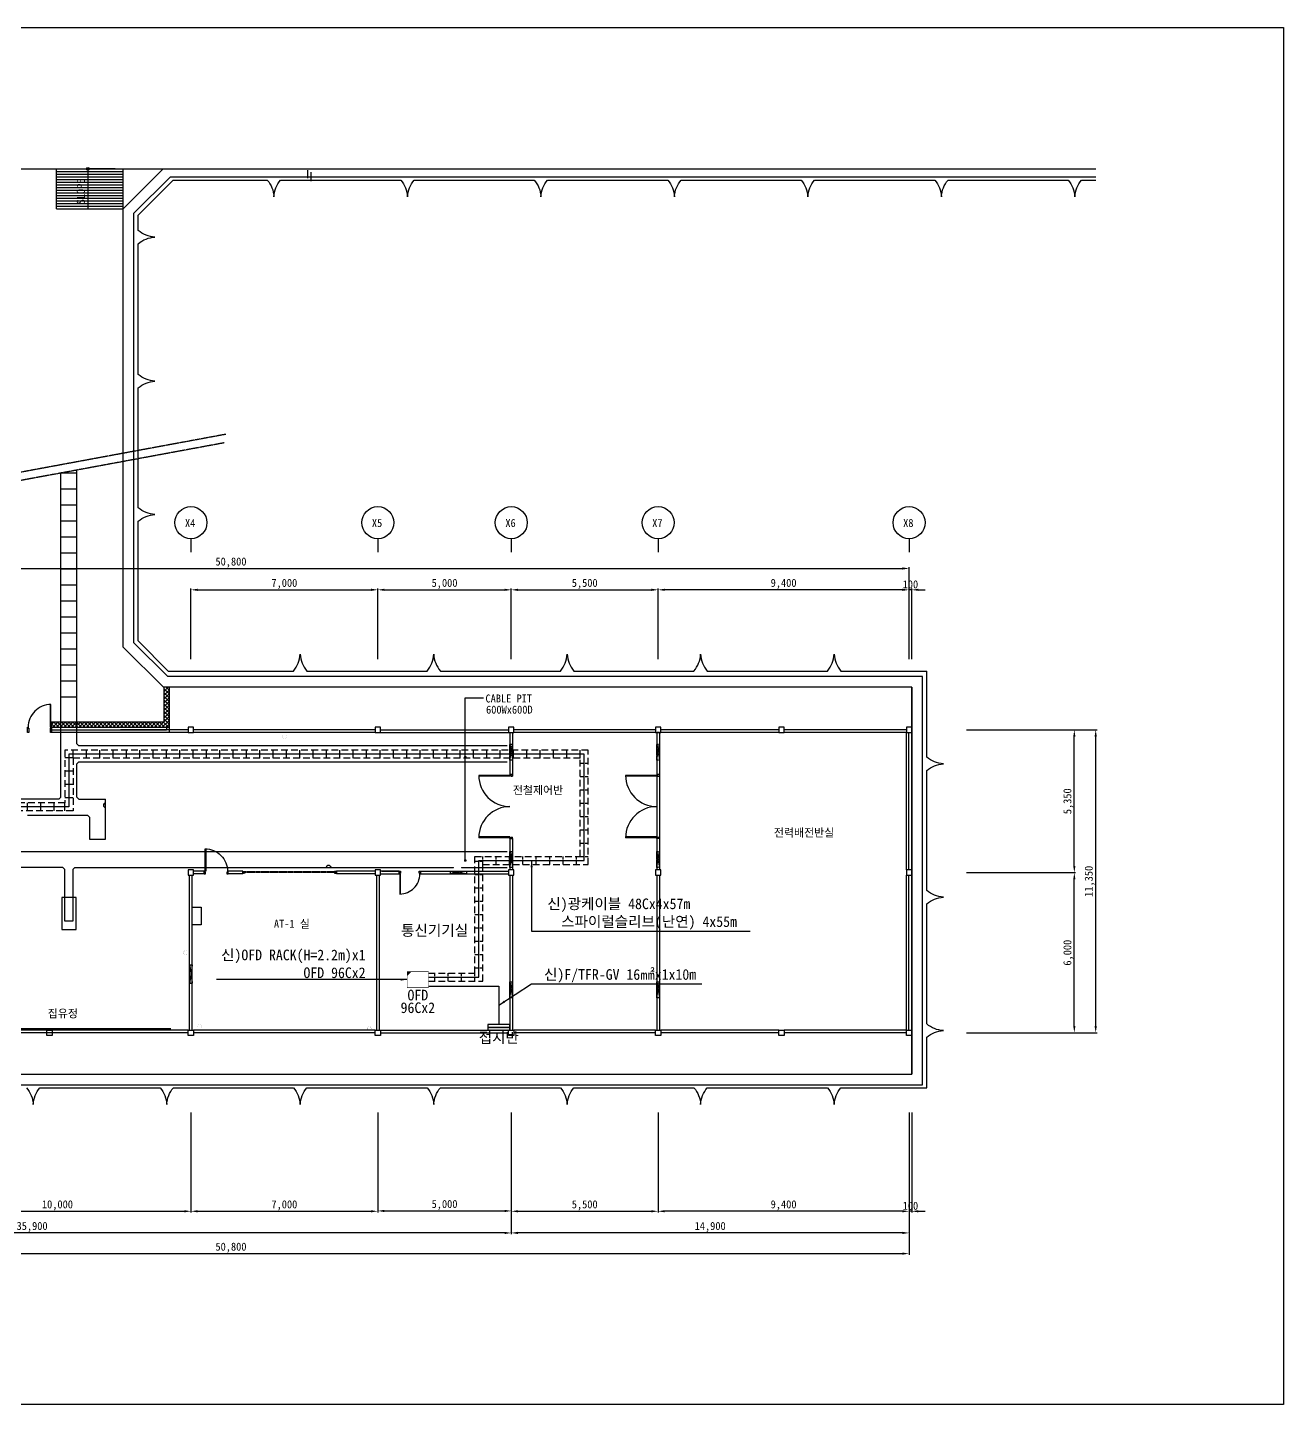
# Model space of a CAD drawing. Header units: millimetres. Extents: x 186342 to 265942, y -380297 to -298225.
# Drawn here: x 218898 to 265942, y -380297 to -328697 of the extents above; entities that cross this region are included whole.
import ezdxf
from ezdxf.enums import TextEntityAlignment as Align

# ---------------------------------------------------------------- set-up
doc = ezdxf.new("R2010")
doc.units = ezdxf.units.MM
for name, pattern in [('A-CENTR01', [2, 1.25, -0.25, 0.25, -0.25]), ('HIDDEN', [0.375, 0.25, -0.125]), ('HIDDEN2', [0.1875, 0.125, -0.0625])]:
    doc.linetypes.add(name, pattern=pattern)
for name, color, linetype in [('TN-DIMS', 1, 'Continuous'), ('TN-GRND-EQPM', 3, 'Continuous'), ('TN-LEAL', 1, 'Continuous'), ('TN-LEAT', 3, 'Continuous'), ('TN-MACL', 6, 'A-CENTR01'), ('TT-CABL', 4, 'Continuous'), ('TT-TRAY', 4, 'Continuous'), ('TZ-BASE', 253, 'Continuous'), ('TZ-LEAL', 1, 'Continuous'), ('TZ-LEAT', 3, 'Continuous'), ('TZ-LINE', 4, 'Continuous'), ('TZ-TEXT', 3, 'Continuous')]:
    doc.layers.add(name, color=color, linetype=linetype)
doc.layers.add('TX-PAPR', color=2, linetype='Continuous', plot=False)
doc.styles.get("Standard").update_dxf_attribs({"font": 'GulimChe.ttf'})
doc.dimstyles.new('D100', dxfattribs={"dimscale": 100, "dimtxt": 3, "dimasz": 2.5, "dimexe": 0.5, "dimexo": 0.5, "dimgap": 0.5, "dimtad": 1, "dimdec": 0, "dimzin": 1, "dimdsep": 46, "dimlunit": 6, "dimtxsty": 'Standard', "dimcen": 1, "dimclrd": 1, "dimclre": 1, "dimclrt": 3, "dimadec": 0, "dimazin": 0, "dimtfac": 1, "dimtdec": 0, "dimtix": 1, "dimtmove": 2, "dimatfit": 3, "dimfxl": 0, "dimtvp": 2, "dimlwd": -1, "dimlwe": -1, "dimarcsym": 0})

# ---------------------------------------------------------------- blocks, each defined once
blk = doc.blocks.new('*D14')
at = {"layer": 'DEFPOINTS', "color": 0}
for p in [(232018, -369308), (237018, -369308), (237018, -373045)]:
    blk.add_point(p, dxfattribs=at)
at = {"layer": 'TN-DIMS', "color": 1}
for p, q in [((232018, -369358), (232018, -373095)), ((237018, -369358), (237018, -373095)), ((232268, -373045), (236768, -373045))]:
    blk.add_line(p, q, dxfattribs=at)
for points in [[(232268, -373003), (232268, -373087), (232018, -373045)], [(236768, -373003), (236768, -373087), (237018, -373045)]]:
    blk.add_solid(points, dxfattribs=at)
at = {"layer": 'TN-DIMS', "color": 3, "insert": (234518, -372823), "char_height": 300, "attachment_point": 5}
blk.add_mtext('{\\fGulimChe|b0|i0|c129|p0;5,000}', dxfattribs=at)
blk = doc.blocks.new('*D15')
at = {"layer": 'DEFPOINTS', "color": 0}
for p in [(201118, -369308), (251918, -369308), (251918, -374644)]:
    blk.add_point(p, dxfattribs=at)
at = {"layer": 'TN-DIMS', "color": 1}
for p, q in [((201118, -369358), (201118, -374694)), ((251918, -369358), (251918, -374694)), ((201368, -374644), (251668, -374644))]:
    blk.add_line(p, q, dxfattribs=at)
for points in [[(201368, -374602), (201368, -374686), (201118, -374644)], [(251668, -374602), (251668, -374686), (251918, -374644)]]:
    blk.add_solid(points, dxfattribs=at)
at = {"layer": 'TN-DIMS', "color": 3, "insert": (226518, -374422), "char_height": 300, "attachment_point": 5}
blk.add_mtext('{\\fGulimChe|b0|i0|c129|p0;50,800}', dxfattribs=at)
blk = doc.blocks.new('*D16')
at = {"layer": 'DEFPOINTS', "color": 0}
for p in [(201118, -369308), (237018, -369308), (201118, -373869)]:
    blk.add_point(p, dxfattribs=at)
at = {"layer": 'TN-DIMS', "color": 1}
for p, q in [((201118, -369358), (201118, -373919)), ((237018, -369358), (237018, -373919)), ((236768, -373869), (201368, -373869))]:
    blk.add_line(p, q, dxfattribs=at)
for points in [[(201368, -373827), (201368, -373911), (201118, -373869)], [(236768, -373827), (236768, -373911), (237018, -373869)]]:
    blk.add_solid(points, dxfattribs=at)
at = {"layer": 'TN-DIMS', "color": 3, "insert": (219068, -373647), "char_height": 300, "attachment_point": 5}
blk.add_mtext('{\\fGulimChe|b0|i0|c129|p0;35,900}', dxfattribs=at)
blk = doc.blocks.new('*D19')
at = {"layer": 'DEFPOINTS', "color": 0}
for p in [(215018, -369308), (225018, -369308), (225018, -373058)]:
    blk.add_point(p, dxfattribs=at)
at = {"layer": 'TN-DIMS', "color": 1}
for p, q in [((215018, -369358), (215018, -373108)), ((225018, -369358), (225018, -373108)), ((215268, -373058), (224768, -373058))]:
    blk.add_line(p, q, dxfattribs=at)
for points in [[(215268, -373016), (215268, -373099), (215018, -373058)], [(224768, -373016), (224768, -373099), (225018, -373058)]]:
    blk.add_solid(points, dxfattribs=at)
at = {"layer": 'TN-DIMS', "color": 3, "insert": (220018, -372835), "char_height": 300, "attachment_point": 5}
blk.add_mtext('{\\fGulimChe|b0|i0|c129|p0;10,000}', dxfattribs=at)
blk = doc.blocks.new('*D20')
at = {"layer": 'DEFPOINTS', "color": 0}
for p in [(225018, -369308), (232018, -369308), (232018, -373058)]:
    blk.add_point(p, dxfattribs=at)
at = {"layer": 'TN-DIMS', "color": 1}
for p, q in [((225018, -369358), (225018, -373108)), ((232018, -369358), (232018, -373108)), ((225268, -373058), (231768, -373058))]:
    blk.add_line(p, q, dxfattribs=at)
for points in [[(225268, -373016), (225268, -373099), (225018, -373058)], [(231768, -373016), (231768, -373099), (232018, -373058)]]:
    blk.add_solid(points, dxfattribs=at)
at = {"layer": 'TN-DIMS', "color": 3, "insert": (228518, -372835), "char_height": 300, "attachment_point": 5}
blk.add_mtext('{\\fGulimChe|b0|i0|c129|p0;7,000}', dxfattribs=at)
blk = doc.blocks.new('*D21')
at = {"layer": 'DEFPOINTS', "color": 0}
for p in [(237018, -369308), (251918, -369308), (237018, -373869)]:
    blk.add_point(p, dxfattribs=at)
at = {"layer": 'TN-DIMS', "color": 1}
for p, q in [((237018, -369358), (237018, -373919)), ((251918, -369358), (251918, -373919)), ((251668, -373869), (237268, -373869))]:
    blk.add_line(p, q, dxfattribs=at)
for points in [[(237268, -373827), (237268, -373911), (237018, -373869)], [(251668, -373827), (251668, -373911), (251918, -373869)]]:
    blk.add_solid(points, dxfattribs=at)
at = {"layer": 'TN-DIMS', "color": 3, "insert": (244468, -373647), "char_height": 300, "attachment_point": 5}
blk.add_mtext('{\\fGulimChe|b0|i0|c129|p0;14,900}', dxfattribs=at)
blk = doc.blocks.new('*D22')
at = {"layer": 'DEFPOINTS', "color": 0}
for p in [(242518, -369308), (251918, -369308), (242518, -373058)]:
    blk.add_point(p, dxfattribs=at)
at = {"layer": 'TN-DIMS', "color": 1}
for p, q in [((242518, -369358), (242518, -373108)), ((251918, -369358), (251918, -373108)), ((251668, -373058), (242768, -373058))]:
    blk.add_line(p, q, dxfattribs=at)
for points in [[(242768, -373016), (242768, -373099), (242518, -373058)], [(251668, -373016), (251668, -373099), (251918, -373058)]]:
    blk.add_solid(points, dxfattribs=at)
at = {"layer": 'TN-DIMS', "color": 3, "insert": (247218, -372835), "char_height": 300, "attachment_point": 5}
blk.add_mtext('{\\fGulimChe|b0|i0|c129|p0;9,400}', dxfattribs=at)
blk = doc.blocks.new('*D23')
at = {"layer": 'DEFPOINTS', "color": 0}
for p in [(237018, -369308), (242518, -369308), (242518, -373058)]:
    blk.add_point(p, dxfattribs=at)
at = {"layer": 'TN-DIMS', "color": 1}
for p, q in [((237018, -369358), (237018, -373108)), ((242518, -369358), (242518, -373108)), ((237268, -373058), (242268, -373058))]:
    blk.add_line(p, q, dxfattribs=at)
for points in [[(237268, -373016), (237268, -373099), (237018, -373058)], [(242268, -373016), (242268, -373099), (242518, -373058)]]:
    blk.add_solid(points, dxfattribs=at)
at = {"layer": 'TN-DIMS', "color": 3, "insert": (239768, -372835), "char_height": 300, "attachment_point": 5}
blk.add_mtext('{\\fGulimChe|b0|i0|c129|p0;5,500}', dxfattribs=at)
blk = doc.blocks.new('*D25')
at = {"layer": 'DEFPOINTS', "color": 0}
for p in [(254018, -360368), (258108, -360368), (254018, -366368)]:
    blk.add_point(p, dxfattribs=at)
at = {"layer": 'TN-DIMS', "color": 1}
for p, q in [((254068, -360368), (258158, -360368)), ((258108, -366118), (258108, -360618)), ((254068, -366368), (258158, -366368))]:
    blk.add_line(p, q, dxfattribs=at)
for points in [[(258067, -360618), (258150, -360618), (258108, -360368)], [(258067, -366118), (258150, -366118), (258108, -366368)]]:
    blk.add_solid(points, dxfattribs=at)
at = {"layer": 'TN-DIMS', "color": 3, "insert": (257886, -363368), "char_height": 300, "attachment_point": 5, "rotation": 90}
blk.add_mtext('{\\fGulimChe|b0|i0|c129|p0;6,000}', dxfattribs=at)
blk = doc.blocks.new('*D26')
at = {"layer": 'DEFPOINTS', "color": 0}
for p in [(254018, -355018), (258108, -355018), (254018, -360368)]:
    blk.add_point(p, dxfattribs=at)
at = {"layer": 'TN-DIMS', "color": 1}
for p, q in [((254068, -355018), (258158, -355018)), ((258108, -360118), (258108, -355268)), ((254068, -360368), (258158, -360368))]:
    blk.add_line(p, q, dxfattribs=at)
for points in [[(258067, -355268), (258150, -355268), (258108, -355018)], [(258067, -360118), (258150, -360118), (258108, -360368)]]:
    blk.add_solid(points, dxfattribs=at)
at = {"layer": 'TN-DIMS', "color": 3, "insert": (257886, -357693), "char_height": 300, "attachment_point": 5, "rotation": 90}
blk.add_mtext('{\\fGulimChe|b0|i0|c129|p0;5,350}', dxfattribs=at)
blk = doc.blocks.new('*D27')
at = {"layer": 'DEFPOINTS', "color": 0}
for p in [(254018, -355018), (258908, -355018), (254018, -366368)]:
    blk.add_point(p, dxfattribs=at)
at = {"layer": 'TN-DIMS', "color": 1}
for p, q in [((254068, -355018), (258958, -355018)), ((258908, -366118), (258908, -355268)), ((254068, -366368), (258958, -366368))]:
    blk.add_line(p, q, dxfattribs=at)
for points in [[(258867, -355268), (258950, -355268), (258908, -355018)], [(258867, -366118), (258950, -366118), (258908, -366368)]]:
    blk.add_solid(points, dxfattribs=at)
at = {"layer": 'TN-DIMS', "color": 3, "insert": (258686, -360693), "char_height": 300, "attachment_point": 5, "rotation": 90}
blk.add_mtext('{\\fGulimChe|b0|i0|c129|p0;11,350}', dxfattribs=at)
blk = doc.blocks.new('*D29')
at = {"layer": 'DEFPOINTS', "color": 0}
for p in [(232018, -349769), (225018, -352416), (232018, -352416)]:
    blk.add_point(p, dxfattribs=at)
at = {"layer": 'TN-DIMS', "color": 1}
for p, q in [((225018, -352366), (225018, -349719)), ((225268, -349769), (231768, -349769)), ((232018, -352366), (232018, -349719))]:
    blk.add_line(p, q, dxfattribs=at)
for points in [[(225268, -349727), (225268, -349810), (225018, -349769)], [(231768, -349727), (231768, -349810), (232018, -349769)]]:
    blk.add_solid(points, dxfattribs=at)
at = {"layer": 'TN-DIMS', "color": 3, "insert": (228518, -349547), "char_height": 300, "attachment_point": 5}
blk.add_mtext('{\\fGulimChe|b0|i0|c129|p0;7,000}', dxfattribs=at)
blk = doc.blocks.new('*D30')
at = {"layer": 'DEFPOINTS', "color": 0}
for p in [(237018, -349769), (232018, -352416), (237018, -352416)]:
    blk.add_point(p, dxfattribs=at)
at = {"layer": 'TN-DIMS', "color": 1}
for p, q in [((232018, -352366), (232018, -349719)), ((232268, -349769), (236768, -349769)), ((237018, -352366), (237018, -349719))]:
    blk.add_line(p, q, dxfattribs=at)
for points in [[(232268, -349727), (232268, -349810), (232018, -349769)], [(236768, -349727), (236768, -349810), (237018, -349769)]]:
    blk.add_solid(points, dxfattribs=at)
at = {"layer": 'TN-DIMS', "color": 3, "insert": (234518, -349547), "char_height": 300, "attachment_point": 5}
blk.add_mtext('{\\fGulimChe|b0|i0|c129|p0;5,000}', dxfattribs=at)
blk = doc.blocks.new('*D31')
at = {"layer": 'DEFPOINTS', "color": 0}
for p in [(242518, -349769), (237018, -352416), (242518, -352416)]:
    blk.add_point(p, dxfattribs=at)
at = {"layer": 'TN-DIMS', "color": 1}
for p, q in [((237018, -352366), (237018, -349719)), ((237268, -349769), (242268, -349769)), ((242518, -352366), (242518, -349719))]:
    blk.add_line(p, q, dxfattribs=at)
for points in [[(237268, -349727), (237268, -349810), (237018, -349769)], [(242268, -349727), (242268, -349810), (242518, -349769)]]:
    blk.add_solid(points, dxfattribs=at)
at = {"layer": 'TN-DIMS', "color": 3, "insert": (239768, -349547), "char_height": 300, "attachment_point": 5}
blk.add_mtext('{\\fGulimChe|b0|i0|c129|p0;5,500}', dxfattribs=at)
blk = doc.blocks.new('*D32')
at = {"layer": 'DEFPOINTS', "color": 0}
for p in [(242518, -349769), (242518, -352416), (251918, -352416)]:
    blk.add_point(p, dxfattribs=at)
at = {"layer": 'TN-DIMS', "color": 1}
for p, q in [((242518, -352366), (242518, -349719)), ((251668, -349769), (242768, -349769)), ((251918, -352366), (251918, -349719))]:
    blk.add_line(p, q, dxfattribs=at)
for points in [[(242768, -349727), (242768, -349810), (242518, -349769)], [(251668, -349727), (251668, -349810), (251918, -349769)]]:
    blk.add_solid(points, dxfattribs=at)
at = {"layer": 'TN-DIMS', "color": 3, "insert": (247218, -349546), "char_height": 300, "attachment_point": 5}
blk.add_mtext('{\\fGulimChe|b0|i0|c129|p0;9,400}', dxfattribs=at)
blk = doc.blocks.new('*D33')
at = {"layer": 'DEFPOINTS', "color": 0}
for p in [(251918, -348969), (201118, -352416), (251918, -352416)]:
    blk.add_point(p, dxfattribs=at)
at = {"layer": 'TN-DIMS', "color": 1}
for p, q in [((201118, -352366), (201118, -348919)), ((201368, -348969), (251668, -348969)), ((251918, -352366), (251918, -348919))]:
    blk.add_line(p, q, dxfattribs=at)
for points in [[(201368, -348927), (201368, -349010), (201118, -348969)], [(251668, -348927), (251668, -349010), (251918, -348969)]]:
    blk.add_solid(points, dxfattribs=at)
at = {"layer": 'TN-DIMS', "color": 3, "insert": (226518, -348747), "char_height": 300, "attachment_point": 5}
blk.add_mtext('{\\fGulimChe|b0|i0|c129|p0;50,800}', dxfattribs=at)
blk = doc.blocks.new('*D3')
at = {"layer": 'DEFPOINTS', "color": 0}
for p in [(251918, -349769), (251918, -352416), (252018, -352416)]:
    blk.add_point(p, dxfattribs=at)
at = {"layer": 'TN-DIMS', "color": 1}
for p, q in [((251668, -349769), (251418, -349769)), ((251918, -352366), (251918, -349719)), ((252018, -349769), (251918, -349769)), ((252018, -352366), (252018, -349719)), ((252268, -349769), (252518, -349769))]:
    blk.add_line(p, q, dxfattribs=at)
for points in [[(251668, -349727), (251668, -349810), (251918, -349769)], [(252268, -349727), (252268, -349810), (252018, -349769)]]:
    blk.add_solid(points, dxfattribs=at)
at = {"layer": 'TN-DIMS', "color": 3, "insert": (251968, -349565), "char_height": 300, "attachment_point": 5}
blk.add_mtext('{\\fGulimChe|b0|i0|c129|p0;100}', dxfattribs=at)
blk = doc.blocks.new('*D8')
at = {"layer": 'DEFPOINTS', "color": 0}
for p in [(251918, -369308), (252018, -369308), (251918, -373058)]:
    blk.add_point(p, dxfattribs=at)
at = {"layer": 'TN-DIMS', "color": 1}
for p, q in [((251918, -369358), (251918, -373108)), ((252018, -369358), (252018, -373108)), ((251668, -373058), (251418, -373058)), ((252018, -373058), (251918, -373058)), ((252268, -373058), (252518, -373058))]:
    blk.add_line(p, q, dxfattribs=at)
for points in [[(251668, -373016), (251668, -373099), (251918, -373058)], [(252268, -373016), (252268, -373099), (252018, -373058)]]:
    blk.add_solid(points, dxfattribs=at)
at = {"layer": 'TN-DIMS', "color": 3, "insert": (251968, -372854), "char_height": 300, "attachment_point": 5}
blk.add_mtext('{\\fGulimChe|b0|i0|c129|p0;100}', dxfattribs=at)

msp = doc.modelspace()

# ---------------------------------------------------------------- hatches: boundary and pattern name
at = {"layer": 'TN-GRND-EQPM'}
h = msp.add_hatch(color=256, dxfattribs=at)
h.dxf.hatch_style = 1
h.paths.add_polyline_path([(236968.3, -366164), (236135, -366164), (236135, -366268.2), (236968.3, -366268.2)])
at = {"layer": 'TZ-BASE'}
h = msp.add_hatch(dxfattribs=at)
h.set_pattern_fill('ANSI37', color=256, scale=100, style=0)
h.set_pattern_definition([(45, (216349.17, -365620.89), (-70.7107, 70.7107), []), (135, (216349.17, -365620.89), (-70.7107, -70.7107), [])])
h.paths.add_polyline_path([(224198.8, -353418.2), (223998.8, -353418.2), (223998.8, -354718.2), (219798.8, -354718.2), (219798.8, -354918.2), (224198.8, -354918.2)])
at = {"layer": 'TZ-LINE'}
h = msp.add_hatch(color=256, dxfattribs=at)
h.dxf.hatch_style = 1
h.paths.add_polyline_path([(233275.1, -364074.9), (233118.3, -364074.9), (233118.3, -364231.7)])

# ---------------------------------------------------------------- linework, layer by layer
at = {"layer": 'TN-GRND-EQPM'}
msp.add_lwpolyline([(236135, -366268.2), (236968.3, -366268.2), (236968.3, -366059.9), (236135, -366059.9)], close=True, dxfattribs=at)
msp.add_lwpolyline([(236135, -366164), (236968.3, -366164)], dxfattribs=at)
at = {"layer": 'TN-LEAL'}
for p, q in [((225018.3, -347852.1), (225018.3, -348352.1)), ((232018.3, -347852.1), (232018.3, -348352.1)), ((237018.3, -347852.1), (237018.3, -348352.1)), ((242518.3, -347852.1), (242518.3, -348352.1)), ((251918.3, -347852.1), (251918.3, -348352.1))]:
    msp.add_line(p, q, dxfattribs=at)
at = {"layer": 'TN-LEAL', "flags": 128}
msp.add_lwpolyline([(235295.6, -359912.6), (235295.6, -353818.1), (235978.5, -353818.1)], dxfattribs=at)
at = {"layer": 'TN-LEAL', "const_width": 50, "elevation": 0, "flags": 128}
msp.add_lwpolyline([(235270.6, -356038.6, 1), (235320.6, -356038.6, 1)], format="xyb", close=True, dxfattribs=at)
at = {"layer": 'TN-LEAL', "const_width": 50, "flags": 128}
msp.add_lwpolyline([(235270.6, -359912.6, 1), (235320.6, -359912.6, 1)], format="xyb", close=True, dxfattribs=at)
at = {"layer": 'TN-LEAL'}
for centre in [(225018.3, -347252.1), (232018.3, -347252.1), (237018.3, -347252.1), (242518.3, -347252.1), (251918.3, -347252.1)]:
    msp.add_circle(centre, 600, dxfattribs=at)
at = {"layer": 'TN-MACL'}
for p, q in [((226320.9, -343942.9, 0), (216827.3, -345698.8, 0)), ((226267, -344261.7, 0), (216745.9, -346022.7, 0))]:
    msp.add_line(p, q, dxfattribs=at)
at = {"layer": 'TT-CABL'}
for points in [[(233918.3, -364283.4), (235805.7, -364283.4), (235805.7, -359912.6), (239752.9, -359912.6), (239752.9, -355924.5), (220450.8, -355924.5), (220450.8, -357904.9), (213248.5, -357904.9), (213248.5, -346669.5)], [(233918.3, -364616.4), (236550.8, -364616.4), (236550.8, -366059.9)]]:
    msp.add_lwpolyline(points, dxfattribs=at)
at = {"layer": 'TT-TRAY', "linetype": 'HIDDEN2', "ltscale": 2000}
for points in [[(233918.3, -364133.4), (235655.7, -364133.4), (235655.7, -359762.6), (239602.9, -359762.6), (239602.9, -356074.5), (220600.8, -356074.5), (220600.8, -358054.9), (213098.5, -358054.9), (213098.5, -346669.5)], [(233918.3, -364433.4), (235955.7, -364433.4), (235955.7, -360062.6), (239902.9, -360062.6), (239902.9, -355774.5), (220300.8, -355774.5), (220300.8, -357754.9), (213398.5, -357754.9), (213398.5, -346669.5)]]:
    msp.add_lwpolyline(points, dxfattribs=at)
at = {"layer": 'TT-TRAY', "linetype": 'HIDDEN2', "ltscale": 1000}
for points in [[(220600.8, -356074.5), (220600.8, -355774.5)], [(221100.8, -356074.5), (221100.8, -355774.5)], [(221600.8, -356074.5), (221600.8, -355774.5)], [(222100.8, -356074.5), (222100.8, -355774.5)], [(222600.8, -356074.5), (222600.8, -355774.5)], [(223100.8, -356074.5), (223100.8, -355774.5)], [(223600.8, -356074.5), (223600.8, -355774.5)], [(224100.8, -356074.5), (224100.8, -355774.5)], [(224600.8, -356074.5), (224600.8, -355774.5)], [(225100.8, -356074.5), (225100.8, -355774.5)], [(225600.8, -356074.5), (225600.8, -355774.5)], [(226100.8, -356074.5), (226100.8, -355774.5)], [(226600.8, -356074.5), (226600.8, -355774.5)], [(227100.8, -356074.5), (227100.8, -355774.5)], [(227600.8, -356074.5), (227600.8, -355774.5)], [(228100.8, -356074.5), (228100.8, -355774.5)], [(228600.8, -356074.5), (228600.8, -355774.5)], [(229100.8, -356074.5), (229100.8, -355774.5)], [(229600.8, -356074.5), (229600.8, -355774.5)], [(230100.8, -356074.5), (230100.8, -355774.5)], [(230600.8, -356074.5), (230600.8, -355774.5)], [(231100.8, -356074.5), (231100.8, -355774.5)], [(231600.8, -356074.5), (231600.8, -355774.5)], [(232100.8, -356074.5), (232100.8, -355774.5)], [(232600.8, -356074.5), (232600.8, -355774.5)], [(233100.8, -356074.5), (233100.8, -355774.5)], [(233600.8, -356074.5), (233600.8, -355774.5)], [(234100.8, -356074.5), (234100.8, -355774.5)], [(234600.8, -356074.5), (234600.8, -355774.5)], [(235100.8, -356074.5), (235100.8, -355774.5)], [(235600.8, -356074.5), (235600.8, -355774.5)], [(236100.8, -356074.5), (236100.8, -355774.5)], [(236600.8, -356074.5), (236600.8, -355774.5)], [(237100.8, -356074.5), (237100.8, -355774.5)], [(237600.8, -356074.5), (237600.8, -355774.5)], [(238100.8, -356074.5), (238100.8, -355774.5)], [(238600.8, -356074.5), (238600.8, -355774.5)], [(239100.8, -356074.5), (239100.8, -355774.5)], [(239600.8, -356074.5), (239600.8, -355774.5)], [(220300.8, -356054.9), (220600.8, -356054.9)], [(220300.8, -356554.9), (220600.8, -356554.9)], [(239602.9, -356262.6), (239902.9, -356262.6)], [(220300.8, -357054.9), (220600.8, -357054.9)], [(239602.9, -356762.6), (239902.9, -356762.6)], [(220300.8, -357554.9), (220600.8, -357554.9)], [(239602.9, -357262.6), (239902.9, -357262.6)], [(218898.5, -358054.9), (218898.5, -357754.9)], [(219398.5, -358054.9), (219398.5, -357754.9)], [(219898.5, -358054.9), (219898.5, -357754.9)], [(220300.8, -358054.9), (220300.8, -357754.9)], [(239602.9, -357762.6), (239902.9, -357762.6)], [(239602.9, -358262.6), (239902.9, -358262.6)], [(239602.9, -358762.6), (239902.9, -358762.6)], [(239602.9, -359262.6), (239902.9, -359262.6)], [(235655.7, -359933.4), (235955.7, -359933.4)], [(235955.7, -360062.6), (235955.7, -359762.6)], [(236455.7, -360062.6), (236455.7, -359762.6)], [(236955.7, -360062.6), (236955.7, -359762.6)], [(237455.7, -360062.6), (237455.7, -359762.6)], [(237955.7, -360062.6), (237955.7, -359762.6)], [(238455.7, -360062.6), (238455.7, -359762.6)], [(238955.7, -360062.6), (238955.7, -359762.6)], [(239455.7, -360062.6), (239455.7, -359762.6)], [(239602.9, -359762.6), (239902.9, -359762.6)], [(235655.7, -360433.4), (235955.7, -360433.4)], [(235655.7, -360933.4), (235955.7, -360933.4)], [(235655.7, -361433.4), (235955.7, -361433.4)], [(235655.7, -361933.4), (235955.7, -361933.4)], [(235655.7, -362433.4), (235955.7, -362433.4)], [(235655.7, -362933.4), (235955.7, -362933.4)], [(235655.7, -363433.4), (235955.7, -363433.4)], [(234155.7, -364433.4), (234155.7, -364133.4)], [(234655.7, -364433.4), (234655.7, -364133.4)], [(235155.7, -364433.4), (235155.7, -364133.4)], [(235655.7, -363933.4), (235955.7, -363933.4)], [(235655.7, -364433.4), (235655.7, -364133.4)]]:
    msp.add_lwpolyline(points, dxfattribs=at)
at = {"layer": 'TX-PAPR'}
msp.add_lwpolyline([(186341.6, -328697.4), (265941.6, -328697.4), (265941.6, -380297.4), (186341.6, -380297.4)], close=True, dxfattribs=at)
at = {"layer": 'TZ-BASE'}
for p, q in [((209016.2, -333991.2), (223983.1, -333991.2)), ((219983.9, -333991.2), (222483.9, -333991.2)), ((219983.9, -335491.2), (219983.9, -333991.2)), ((219983.9, -334091.2), (222483.9, -334091.2)), ((219983.9, -334191.2), (222483.9, -334191.2)), ((219983.9, -334291.2), (222483.9, -334291.2)), ((220733.9, -333991.2), (222383.9, -333991.2)), ((221158.9, -334041.4), (221158.9, -335491.2)), ((222183.9, -333991.2), (221183.9, -333991.2)), ((222483.9, -335491.2), (222483.9, -333991.2)), ((229399.1, -334338.2), (229399.1, -334038.2)), ((229519.1, -334458.2), (229519.1, -334118.2)), ((219983.9, -334391.2), (222483.9, -334391.2)), ((219983.9, -334491.2), (222483.9, -334491.2)), ((219983.9, -334591.2), (222483.9, -334591.2)), ((219983.9, -334691.2), (222483.9, -334691.2)), ((219983.9, -334791.2), (222483.9, -334791.2)), ((219983.9, -334891.2), (222483.9, -334891.2)), ((219983.9, -334991.2), (222483.9, -334991.2)), ((219983.9, -335091.2), (222483.9, -335091.2)), ((219983.9, -335191.2), (222483.9, -335191.2)), ((219983.9, -335291.2), (222483.9, -335291.2)), ((219983.9, -335391.2), (222483.9, -335391.2)), ((219983.9, -335491.2), (222483.9, -335491.2)), ((223998.8, -353418.2, 0), (223998.8, -354718.2, 0)), ((224198.8, -353418.2, 0), (224198.8, -354918.2, 0)), ((252018.3, -353418.2), (252018.3, -367917.3)), ((219798.3, -354718.2), (219798.3, -354918)), ((219798.3, -354918.2), (219798.3, -355118.2)), ((219798.8, -354718.2), (223998.8, -354718.2)), ((219798.8, -354918.2), (224198.8, -354918.2, 0)), ((220149.4, -357535.7, 0), (220149.4, -354593.1, 0)), ((220749.4, -355535.7, 0), (220749.4, -354593.1, 0)), ((224098.8, -354918.2, 0), (224098.8, -355031.2, 0)), ((224198.8, -354918.2, 0), (224198.8, -355118.2, 0)), ((224011.8, -355031.2), (219798.3, -355031.2)), ((222582.5, -355118.2), (219798.3, -355118.2)), ((224098.8, -355031.2, 0), (219798.8, -355031.2)), ((222582.5, -355118.2), (219798.8, -355118.2)), ((224918.3, -355018.2), (222382.3, -355018.2)), ((224918.3, -355118.2), (222382.3, -355118.2)), ((224918.3, -355118.2), (222782.5, -355118.2)), ((231918.3, -355018.2), (225118.3, -355018.2)), ((231918.3, -355118.2), (225118.3, -355118.2)), ((232118.3, -355018.2), (236918.3, -355018.2)), ((232118.3, -355118.2), (236918.3, -355118.2)), ((236968.3, -355118.2), (236968.3, -356692.3)), ((237068.3, -355118.2), (237068.3, -356692.3)), ((242418.3, -355018.2), (237118.3, -355018.2)), ((242418.3, -355118.2), (237118.3, -355118.2)), ((242468.3, -355118.2), (242468.3, -360268.2)), ((242568.3, -355118.2), (242468.3, -355118.2)), ((242568.3, -355118.2), (242568.3, -360268.2)), ((247043.3, -355018.2), (242618.3, -355018.2)), ((247043.3, -355118.2), (242618.3, -355118.2)), ((251818.3, -355018.2), (247243.3, -355018.2)), ((251818.3, -355118.2), (247243.3, -355118.2)), ((251818.3, -360268.2), (251818.3, -355118.2)), ((251905.3, -360268.2), (251905.3, -355118.2)), ((220749.4, -355535.7, 0), (220824.4, -355610.7, -0.3)), ((236868.3, -355610.7, 0), (220824.4, -355610.7, 0)), ((220749.4, -356285.7, 0), (220824.4, -356210.7, -0.3)), ((220749.4, -357535.7, 0), (220749.4, -356285.7, 0)), ((220824.4, -356210.7, 0), (236868.3, -356210.7, 0)), ((236969.2, -356722.3), (235799.2, -356722.3)), ((236969.2, -356758.3), (235799.8, -356758.3)), ((237068.3, -356692.3), (236969.2, -356692.3)), ((236969.2, -356692.3), (236969.2, -356722.3)), ((236969.2, -356692.3), (237068.3, -356692.3)), ((236969.2, -356722.3), (236969.2, -356758.3)), ((236969.2, -356722.3), (237005.8, -356722.3)), ((237005.8, -356722.3), (237005.8, -356746.3)), ((237005.8, -356746.3), (237068.3, -356746.3)), ((237068.3, -356692.3), (237068.3, -356746.3)), ((242469.2, -356722.3), (241299.2, -356722.3)), ((242469.2, -356758.3), (241299.8, -356758.3)), ((242568.3, -356692.3), (242469.2, -356692.3)), ((242469.2, -356692.3), (242469.2, -356722.3)), ((242469.2, -356722.3), (242469.2, -356758.3)), ((242469.2, -356722.3), (242505.8, -356722.3)), ((242505.8, -356722.3), (242505.8, -356746.3)), ((242505.8, -356746.3), (242568.3, -356746.3)), ((242568.3, -356692.3), (242568.3, -356746.3)), ((220149.4, -357535.7, 0), (220074.4, -357610.7, -0.3)), ((220749.4, -357535.7, 0), (220824.4, -357610.7, -0.3)), ((220074.4, -357610.7), (213625.2, -357610.7)), ((220824.4, -357610.7, -0.3), (221818.3, -357610.7, -0.3)), ((221818.3, -359110.7, 0), (221818.3, -357610.7, 0)), ((218893.3, -358210.7), (221143.3, -358210.7)), ((221218.3, -358285.7, 0), (221143.3, -358210.7, -0.3)), ((221218.3, -358285.7, 0), (221218.3, -359110.7, 0)), ((221218.3, -359110.7, 0), (221818.3, -359110.7, 0)), ((236969.2, -359062.3), (235799.2, -359062.3)), ((236969.2, -359026.3), (235799.8, -359026.3)), ((236968.3, -359092.3), (236968.3, -360268.2)), ((236968.3, -359092.3), (237068.3, -359092.3)), ((236969.2, -359062.3), (236969.2, -359026.3)), ((236969.2, -359092.3), (236969.2, -359062.3)), ((236969.2, -359062.3), (237005.8, -359062.3)), ((237068.3, -359092.3), (236969.2, -359092.3)), ((237005.8, -359062.3), (237005.8, -359038.3)), ((237005.8, -359038.3), (237068.3, -359038.3)), ((237068.3, -359092.3), (237068.3, -359038.3)), ((237068.3, -359092.3), (237068.3, -360268.2)), ((242469.2, -359062.3), (241299.2, -359062.3)), ((242469.2, -359026.3), (241299.8, -359026.3)), ((242469.2, -359062.3), (242469.2, -359026.3)), ((242469.2, -359092.3), (242469.2, -359062.3)), ((242469.2, -359062.3), (242505.8, -359062.3)), ((242568.3, -359092.3), (242469.2, -359092.3)), ((242505.8, -359062.3), (242505.8, -359038.3)), ((242505.8, -359038.3), (242568.3, -359038.3)), ((242568.3, -359092.3), (242568.3, -359038.3)), ((220221.4, -360174), (217671.4, -360174)), ((220296.4, -360249, 0.7), (220221.4, -360174, 0.3)), ((220296.4, -362189, 0.3), (220296.4, -360249, 0.3)), ((220596.4, -360249, 0.7), (220671.4, -360174, 0.3)), ((220596.4, -360249, 0.3), (220596.4, -362189, 0.3)), ((220671.4, -360174), (234851.9, -360174)), ((224968.3, -366268.2), (224968.3, -360468.2)), ((225068.3, -366268.2), (225068.3, -360468.2)), ((225518.3, -360318.2), (225118.3, -360318.2)), ((225518.3, -360418.2), (225118.3, -360418.2)), ((225518.3, -360418.2), (225518.3, -360318.2)), ((226418.3, -360418.2), (226418.3, -360318.2)), ((226968.3, -360318.2), (226418.3, -360318.2)), ((226968.3, -360418.2), (226418.3, -360418.2)), ((226968.3, -360318.2), (226968.3, -360418.2)), ((226968.3, -360351.5), (226968.3, -360418.2)), ((226968.3, -360351.5), (226968.3, -360418.2)), ((227001.8, -360331.1), (227035, -360331.1)), ((227001.8, -360331.1), (227001.8, -360370.7)), ((227001.8, -360370.7), (227035, -360370.7)), ((230434.9, -360331.1), (230401.7, -360331.1)), ((230434.9, -360370.7), (230401.7, -360370.7)), ((230434.9, -360331.1), (230434.9, -360370.7)), ((230468.3, -360318.2), (230468.3, -360418.2)), ((231918.3, -360318.2), (230468.3, -360318.2)), ((230468.3, -360351.5), (230468.3, -360418.2)), ((230468.3, -360351.5), (230468.3, -360418.2)), ((231918.3, -360418.2), (230468.3, -360418.2)), ((231968.3, -360468.2), (231968.3, -366268.2)), ((232068.3, -360468.2), (232068.3, -366268.2)), ((232818.3, -360318.2), (232118.3, -360318.2)), ((232118.3, -360418.2), (232818.3, -360418.2)), ((232168.3, -360318.2), (232818.3, -360318.2)), ((232818.3, -360318.2), (232818.3, -360418.2)), ((233618.3, -360318.2), (236918.3, -360318.2)), ((233618.3, -360318.2), (233618.3, -360418.2)), ((233618.3, -360418.2), (236918.3, -360418.2)), ((234851.9, -360193.2, 0), (234851.9, -360174, 0)), ((235151.9, -360174, 0), (235151.9, -360193.2, 0)), ((235151.9, -360174), (236868.3, -360174)), ((236968.3, -360468.2), (236968.3, -366268.2)), ((237068.3, -360468.2), (237068.3, -366268.2)), ((242418.3, -360368.2), (242418.3, -360368.2)), ((242468.3, -360468.2), (242468.3, -366268.2)), ((242568.3, -360468.2), (242568.3, -366268.2)), ((251818.3, -366268.2), (251818.3, -360468.2)), ((251905.3, -366268.2), (251905.3, -360468.2)), ((220596.4, -362189, 0.3), (220296.4, -362189, 0.3)), ((236968.3, -365053.4), (237068.3, -364453.4)), ((236968.3, -364453.4), (237068.3, -365053.4)), ((242468.3, -365053.4), (242568.3, -364453.4)), ((242468.3, -364453.4), (242568.3, -365053.4)), ((224918.3, -366268.2), (215118.3, -366268.2)), ((224268.3, -366217.7), (215768.3, -366217.7)), ((231918.3, -366268.2), (225118.3, -366268.2)), ((232118.3, -366268.2), (236918.3, -366268.2)), ((242418.3, -366268.2), (237118.3, -366268.2)), ((247043.3, -366268.2), (242618.3, -366268.2)), ((251818.3, -366268.2), (247243.3, -366268.2)), ((224918.3, -366368.2), (215118.3, -366368.2)), ((231918.3, -366368.2), (225118.3, -366368.2)), ((232118.3, -366368.2), (236918.3, -366368.2)), ((242418.3, -366368.2), (237118.3, -366368.2)), ((247043.3, -366368.2), (242618.3, -366368.2)), ((251818.3, -366368.2), (247243.3, -366368.2))]:
    msp.add_line(p, q, dxfattribs=at)
at = {"layer": 'TZ-BASE', "linetype": 'HIDDEN', "ltscale": 2}
for p, q in [((220749.4, -345391.8, 0), (220149.4, -345391.8, 0)), ((220149.4, -354991.6, 0), (220149.4, -345393.2, 0)), ((220749.4, -354991.6, 0), (220749.4, -345282.2, 0)), ((220749.4, -345991.8, 0), (220149.4, -345991.8, 0)), ((220749.4, -346591.8, 0), (220149.4, -346591.8, 0)), ((220749.4, -347191.8, 0), (220149.4, -347191.8, 0)), ((220749.4, -347791.8, 0), (220149.4, -347791.8, 0)), ((220749.4, -348391.8, 0), (220149.4, -348391.8, 0)), ((220749.4, -348991.8, 0), (220149.4, -348991.8, 0)), ((220749.4, -349591.8, 0), (220149.4, -349591.8, 0)), ((220749.4, -350191.8, 0), (220149.4, -350191.8, 0)), ((220749.4, -350791.8, 0), (220149.4, -350791.8, 0)), ((220749.4, -351391.8, 0), (220149.4, -351391.8, 0)), ((220749.4, -351991.8, 0), (220149.4, -351991.8, 0)), ((220749.4, -352591.8, 0), (220149.4, -352591.8, 0)), ((220749.4, -353191.8, 0), (220149.4, -353191.8, 0)), ((220749.4, -353791.8, 0), (220149.4, -353791.8, 0))]:
    msp.add_line(p, q, dxfattribs=at)
at = {"layer": 'TZ-BASE', "linetype": 'HIDDEN'}
for p, q in [((236968.3, -356149, 0), (237068.3, -355549, 0)), ((236968.3, -355549, 0), (237068.3, -356149, 0)), ((242468.3, -356149, 0), (242568.3, -355549, 0)), ((242468.3, -355549, 0), (242568.3, -356149, 0)), ((236968.3, -360174), (237068.3, -359574)), ((236968.3, -359574), (237068.3, -360174)), ((242468.3, -360174), (242568.3, -359574)), ((242468.3, -359574), (242568.3, -360174)), ((230434.9, -360338.4), (227001.8, -360338.4)), ((230434.9, -360363.8), (227001.8, -360363.8)), ((234738.6, -360318.2), (235338.6, -360418.2)), ((235338.6, -360318.2), (234738.6, -360418.2)), ((224968.3, -363817.8, 0), (225068.3, -364517.8, 0)), ((225068.3, -363817.8, 0), (224968.3, -364517.8, 0)), ((224968.3, -363817.8, 0), (225068.3, -363817.8, 0)), ((225068.3, -364517.8, 0), (224968.3, -364517.8, 0))]:
    msp.add_line(p, q, dxfattribs=at)
at = {"layer": 'TZ-BASE', "lineweight": -3}
msp.add_line((237068.3, -359092.3), (236968.3, -359092.3), dxfattribs=at)
at = {"layer": 'TZ-BASE'}
for points in [[(222483.1, -335491.2), (223983.1, -333991.2)], [(222883.1, -335656.9), (224248.8, -334291.2)], [(223983.1, -333991.2), (242946.2, -333991.2), (258908.3, -333991.2)], [(224248.8, -334291.2), (258908.3, -334291.2)], [(223042.9, -335723.4), (224355.1, -334411.2)], [(222485.2, -351918.2), (222483.1, -335491.2)], [(222885.2, -351752.5), (222883.1, -335656.9)], [(224150.9, -353018.2), (222885.2, -351752.5)], [(224170.2, -352811.2), (223045, -351686)], [(223985.2, -353418.2), (222485.2, -351918.2)], [(208852.6, -353018.2), (200618.3, -353018.2), (200618.3, -368317.3), (252418.3, -368317.3), (252418.3, -353018.2), (224150.9, -353018.2)], [(209018.3, -353418.2), (201018.3, -353418.2), (201018.3, -367917.3), (252018.3, -367917.3), (252018.3, -353418.2), (223985.2, -353418.2)], [(218943.3, -355088.7), (218943.3, -355118.2), (218898.3, -355118.2), (218898.3, -354918.2), (218923.3, -354918.2), (218923.3, -354948.7), (218943.3, -354948.7), (218943.3, -355088.7)], [(219753.3, -355088.7), (219753.3, -354948.7), (219773.3, -354948.7), (219773.3, -354918.2), (219798.3, -354918.2), (219798.3, -355118.2), (219753.3, -355118.2), (219753.3, -355088.7)], [(213625.2, -359574), (236868.3, -359574)], [(225569, -360398.6), (225569, -360352.5), (225546.5, -360352.5), (225546.5, -360318.2), (225518.3, -360318.2), (225518.3, -360418.2), (225569, -360418.2), (225569, -360398.6)], [(226367.7, -360398.6), (226367.7, -360418.2), (226418.3, -360418.2), (226418.3, -360318.2), (226390.2, -360318.2), (226390.2, -360352.5), (226367.7, -360352.5), (226367.7, -360398.6)], [(227035, -360370.7), (227035, -360381.4), (226968.3, -360381.4), (226968.3, -360321.1), (227035, -360321.1), (227035, -360331.1)], [(230401.7, -360370.7), (230401.7, -360381.4), (230468.3, -360381.4), (230468.3, -360321.1), (230401.7, -360321.1), (230401.7, -360331.1)], [(232863.3, -360318.2), (232863.3, -360387.7), (232843.3, -360387.7), (232843.3, -360418.2), (232818.3, -360418.2), (232818.3, -360318.2), (232863.3, -360318.2), (232863.3, -360318.2)], [(233573.3, -360318.2), (233573.3, -360318.2), (233618.3, -360318.2), (233618.3, -360418.2), (233593.3, -360418.2), (233593.3, -360387.7), (233573.3, -360387.7), (233573.3, -360318.2)]]:
    msp.add_lwpolyline(points, dxfattribs=at)
for points in [[(224355.1, -334411.2), (227878.4, -334411.2), (227878.4, -334411.2, -0.161005), (228128.4, -335036.2, -0.161005), (228378.4, -334411.2), (232878.4, -334411.2), (232878.4, -334411.2, -0.161005), (233128.4, -335036.2, -0.161005), (233378.4, -334411.2), (237878.4, -334411.2), (237878.4, -334411.2, -0.161005), (238128.4, -335036.2, -0.161005), (238378.4, -334411.2), (242878.4, -334411.2), (242878.4, -334411.2, -0.161005), (243128.4, -335036.2, -0.161005), (243378.4, -334411.2), (247878.4, -334411.2), (247878.4, -334411.2, -0.161005), (248128.4, -335036.2, -0.161005), (248378.4, -334411.2), (252878.4, -334411.2), (252878.4, -334411.2, -0.161005), (253128.4, -335036.2, -0.161005), (253378.4, -334411.2), (257878.4, -334411.2), (257878.4, -334411.2, -0.161005), (258128.4, -335036.2, -0.161005), (258378.4, -334411.2), (258908.3, -334411.2)], [(223045, -351686), (223045, -347198.1, -0.161005), (223670, -346948.1, -0.161005), (223045, -346698.1), (223045, -346698.1), (223045, -342198.1, -0.161005), (223670, -341948.1, -0.161005), (223045, -341698.1), (223045, -341698.1), (223042.9, -336798.1, -0.161005), (223667.9, -336548.1, -0.161005), (223042.9, -336298.1), (223042.9, -336298.1), (223042.9, -336298.1), (223042.9, -335723.4)], [(224170.2, -352811.2), (228861.2, -352811.2), (228861.2, -352811.2, 0.161005), (229111.2, -352186.2, 0.161005), (229361.2, -352811.2), (233861.2, -352811.2), (233861.2, -352811.2, 0.161005), (234111.2, -352186.2, 0.161005), (234361.2, -352811.2), (238861.2, -352811.2), (238861.2, -352811.2, 0.161005), (239111.2, -352186.2, 0.161005), (239361.2, -352811.2), (243861.2, -352811.2), (243861.2, -352811.2, 0.161005), (244111.2, -352186.2, 0.161005), (244361.2, -352811.2), (248861.2, -352811.2), (248861.2, -352811.2, 0.161005), (249111.2, -352186.2, 0.161005), (249361.2, -352811.2), (252578.1, -352811.2)], [(252578.1, -368430.5), (252578.1, -366538, -0.161005), (253203.1, -366288, -0.161005), (252578.1, -366038), (252578.1, -366038), (252578.1, -361538, -0.161005), (253203.1, -361288, -0.161005), (252578.1, -361038), (252578.1, -361038), (252578.1, -356538, -0.161005), (253203.1, -356288, -0.161005), (252578.1, -356038), (252578.1, -356038), (252578.1, -352811.5)], [(219743.3, -354068.7), (219743.3, -354918.2), (219773.3, -354918.2), (219773.3, -354068.2, 0.4142136), (218923.3, -354918.2)], [(225580.2, -359475.1), (225580.2, -360318.2), (225546.5, -360318.2), (225546.5, -359474.4, -0.4142136), (226390.2, -360318.2)], [(232873.3, -361167.6), (232873.3, -360418.2), (232843.3, -360418.2), (232843.3, -361168.2, 0.4142136), (233593.3, -360418.2)], [(218861.4, -368430.5, -0.161005), (219111.4, -369055.5, -0.161005), (219361.4, -368430.5), (223861.4, -368430.5), (223861.4, -368430.5, -0.161005), (224111.4, -369055.5, -0.161005), (224361.4, -368430.5), (228861.4, -368430.5), (228861.4, -368430.5, -0.161005), (229111.4, -369055.5, -0.161005), (229361.4, -368430.5), (233861.4, -368430.5), (233861.4, -368430.5, -0.161005), (234111.4, -369055.5, -0.161005), (234361.4, -368430.5), (238861.4, -368430.5), (238861.4, -368430.5, -0.161005), (239111.4, -369055.5, -0.161005), (239361.4, -368430.5), (243861.4, -368430.5), (243861.4, -368430.5, -0.161005), (244111.4, -369055.5, -0.161005), (244361.4, -368430.5), (248861.4, -368430.5), (248861.4, -368430.5, -0.161005), (249111.4, -369055.5, -0.161005), (249361.4, -368430.5), (252578, -368430.5)]]:
    msp.add_lwpolyline(points, format="xyb", dxfattribs=at)
for points in [[(224918.3, -355118.2), (225118.3, -355118.2), (225118.3, -354918.2), (224918.3, -354918.2)], [(231918.3, -355118.2), (232118.3, -355118.2), (232118.3, -354918.2), (231918.3, -354918.2)], [(236918.3, -355118.2), (237118.3, -355118.2), (237118.3, -354918.2), (236918.3, -354918.2)], [(242418.3, -355118.2), (242618.3, -355118.2), (242618.3, -354918.2), (242418.3, -354918.2)], [(247043.3, -355118.2), (247243.3, -355118.2), (247243.3, -354918.2), (247043.3, -354918.2)], [(251818.3, -355118.2), (252018.3, -355118.2), (252018.3, -354918.2), (251818.3, -354918.2)], [(224918.3, -360468.2), (225118.3, -360468.2), (225118.3, -360268.2), (224918.3, -360268.2)], [(231918.3, -360468.2), (232118.3, -360468.2), (232118.3, -360268.2), (231918.3, -360268.2)], [(236918.3, -360468.2), (237118.3, -360468.2), (237118.3, -360268.2), (236918.3, -360268.2)], [(242418.3, -360468.2), (242618.3, -360468.2), (242618.3, -360268.2), (242418.3, -360268.2)], [(251818.3, -360468.2), (252018.3, -360468.2), (252018.3, -360268.2), (251818.3, -360268.2)], [(220716.4, -361298.2), (220176.4, -361298.2), (220176.4, -362498.2), (220716.4, -362498.2)], [(225400.1, -362322.7), (225068.3, -362322.7), (225068.3, -361659.1), (225400.1, -361659.1)], [(236968.3, -364453.4), (237068.3, -364453.4), (237068.3, -365053.4), (236968.3, -365053.4)], [(242468.3, -364453.4), (242568.3, -364453.4), (242568.3, -365053.4), (242468.3, -365053.4)], [(219618.3, -366268.2), (219818.3, -366268.2), (219818.3, -366468.2), (219618.3, -366468.2)], [(224918.3, -366268.2), (225118.3, -366268.2), (225118.3, -366468.2), (224918.3, -366468.2)], [(231918.3, -366268.2), (232118.3, -366268.2), (232118.3, -366468.2), (231918.3, -366468.2)], [(236918.3, -366268.2), (237118.3, -366268.2), (237118.3, -366468.2), (236918.3, -366468.2)], [(242418.3, -366268.2), (242618.3, -366268.2), (242618.3, -366468.2), (242418.3, -366468.2)], [(247043.3, -366268.2), (247243.3, -366268.2), (247243.3, -366468.2), (247043.3, -366468.2)], [(251818.3, -366268.2), (252018.3, -366268.2), (252018.3, -366468.2), (251818.3, -366468.2)]]:
    msp.add_lwpolyline(points, close=True, dxfattribs=at)
at = {"layer": 'TZ-BASE', "const_width": 5}
for points in [[(228469.4, -355218.2), (228393.3, -355218.2)], [(228567.3, -355218.2), (228643.3, -355218.2)], [(224868.3, -363319.3), (224868.3, -363243.2)], [(224868.3, -363417.1), (224868.3, -363493.2)], [(225294.4, -366168.2), (225218.3, -366168.2)], [(225392.3, -366168.2), (225468.3, -366168.2)], [(231644.4, -366268.2), (231568.3, -366268.2)], [(231742.3, -366268.2), (231818.3, -366268.2)]]:
    msp.add_lwpolyline(points, dxfattribs=at)
for points in [[(228567.3, -355218.2, -2.6945493), (228469.4, -355218.2)], [(224868.3, -363319.3, 2.6945493), (224868.3, -363417.1)], [(225392.3, -366168.2, 2.6945493), (225294.4, -366168.2)], [(231644.4, -366268.2, -2.6945493), (231742.3, -366268.2)]]:
    msp.add_lwpolyline(points, format="xyb", dxfattribs=at)
at = {"layer": 'TZ-BASE', "linetype": 'HIDDEN', "elevation": 0}
for points in [[(236968.3, -355549), (237068.3, -355549), (237068.3, -356149), (236968.3, -356149)], [(242468.3, -355549), (242568.3, -355549), (242568.3, -356149), (242468.3, -356149)]]:
    msp.add_lwpolyline(points, close=True, dxfattribs=at)
at = {"layer": 'TZ-BASE', "linetype": 'HIDDEN'}
for points in [[(236968.3, -359574), (237068.3, -359574), (237068.3, -360174), (236968.3, -360174)], [(242468.3, -359574), (242568.3, -359574), (242568.3, -360174), (242468.3, -360174)], [(235338.6, -360318.2), (235338.6, -360418.2), (234738.6, -360418.2), (234738.6, -360318.2)]]:
    msp.add_lwpolyline(points, close=True, dxfattribs=at)
at = {"layer": 'TZ-BASE'}
msp.add_circle((221158.9, -333991.2), 50.2, dxfattribs=at)
for centre, radius, start, end in [((236969.2, -356722.3), 1170, 180, 270), ((242469.2, -356722.3), 1170, 180, 270), ((221838.2, -357841.4, 0), 96.4, 101.87649, 258.12351), ((236969.2, -359062.3), 1170, 90, 180), ((242469.2, -359062.3), 1170, 90, 180), ((230175, -360193.8, -1), 96.4, 11.87649, 168.12351)]:
    msp.add_arc(centre, radius, start, end, dxfattribs=at)
msp.add_solid([(221133.9, -335341.2), (221183.9, -335341.2), (221158.9, -335491.2)], dxfattribs=at)
at = {"layer": 'TZ-LINE', "const_width": 20}
msp.add_lwpolyline([(233118.3, -364674.9), (233918.3, -364674.9), (233918.3, -364074.9), (233118.3, -364074.9)], close=True, dxfattribs=at)
msp.add_lwpolyline([(233118.3, -364231.7), (233275.1, -364074.9)], dxfattribs=at)

# ---------------------------------------------------------------- texts
at = {"layer": 'TN-LEAT'}
for s, p in [('X4', (224796.2, -347414.5)), ('X5', (231796.2, -347414.5)), ('X6', (236796.2, -347414.5)), ('X7 ', (242296.2, -347414.5)), ('X8', (251696.2, -347414.5)), ('CABLE PIT', (236050.9, -353990.9)), ('600Wx600D', (236072.7, -354408.5))]:
    msp.add_text(s, height=300, dxfattribs=at).set_placement(p)
at = {"layer": 'TZ-BASE'}
msp.add_text('SLOPE', height=300, rotation=90, dxfattribs=at).set_placement((221044.6, -335321.6))
msp.add_text('전철제어반', height=300, dxfattribs=at).set_placement((238960.3, -357426.3), align=Align.RIGHT)
for s, p in [('전력배전반실', (247984.9, -358863.2)), ('AT-1 실', (228799.8, -362276.3))]:
    msp.add_text(s, height=300, dxfattribs=at).set_placement(p, align=Align.MIDDLE)
msp.add_text('집유정', height=300, dxfattribs=at).set_placement((219654.1, -365795.6))
at = {"layer": 'TZ-LEAT', "char_height": 400}
for s, insert, attachment_point in [('{\\C6;신)광케이블 48Cx4x57m\\P\\pt800;  스파이럴슬리브(난연) 4x55m}', (238368.4, -362508.7), 7), ('{\\C6;신)OFD RACK(H=2.2m)x1\\P\\pt800;   OFD 96Cx2}', (231560.6, -364324.9), 9), ('{\\C6;신)F/TFR-GV 16㎟x1x10m}', (238243, -364490), 7)]:
    msp.add_mtext(s, dxfattribs=dict(at, insert=insert, attachment_point=attachment_point))
at = {"layer": 'TZ-TEXT'}
msp.add_text('통신기기실', height=400, dxfattribs=at).set_placement((234145.9, -362528.4), align=Align.MIDDLE)
for s, p in [('OFD', (233518.3, -364956.4)), ('96Cx2', (233518.3, -365428.5)), ('접지반', (236551.7, -366549.7))]:
    msp.add_text(s, height=400, dxfattribs=at).set_placement(p, align=Align.MIDDLE_CENTER)

# ---------------------------------------------------------------- dimensions: what is measured, and where the dimension line sits
at = {"layer": 'TN-DIMS'}
for base, p1, p2, picture, middle in [((251918.3, -348968.8), (201118.3, -352416), (251918.3, -352415.9), '*D33', (226518.3, -348746.6)), ((232018.3, -349768.8), (225018.3, -352415.9), (232018.3, -352415.9), '*D29', (228518.3, -349546.6)), ((237018.3, -349768.8), (232018.3, -352415.9), (237018.3, -352415.9), '*D30', (234518.3, -349546.6)), ((242518.3, -349768.8), (237018.3, -352415.9), (242518.3, -352415.9), '*D31', (239768.3, -349546.6)), ((242518.3, -349768.8), (251918.3, -352415.9), (242518.3, -352415.9), '*D32', (247218.3, -349546.4)), ((251918.3, -349768.8), (252018.3, -352415.9), (251918.3, -352415.9), '*D3', (251968.3, -349564.8)), ((251918.3, -374643.9), (201118.3, -369308), (251918.3, -369308), '*D15', (226518.3, -374421.8)), ((201118.3, -373869), (237018.3, -369308), (201118.3, -369308), '*D16', (219068.3, -373646.8)), ((225018.3, -373057.5), (215018.3, -369308), (225018.3, -369308), '*D19', (220018.3, -372835.2)), ((232018.3, -373057.5), (225018.3, -369308), (232018.3, -369308), '*D20', (228518.3, -372835.4)), ((237018.3, -373045), (232018.3, -369308), (237018.3, -369308), '*D14', (234518.3, -372822.9)), ((237018.3, -373869), (251918.3, -369308), (237018.3, -369308), '*D21', (244468.3, -373646.6)), ((242518.3, -373057.5), (237018.3, -369308), (242518.3, -369308), '*D23', (239768.3, -372835.4)), ((242518.3, -373057.5), (251918.3, -369308), (242518.3, -369308), '*D22', (247218.3, -372835.2)), ((251918.3, -373057.5), (252018.3, -369308), (251918.3, -369308), '*D8', (251968.3, -372853.6))]:
    dim = msp.add_linear_dim(base=base, p1=p1, p2=p2, text='{\\fGulimChe|b0|i0|c129|p0;<>}', dimstyle='D100', dxfattribs=at)
    dim.commit()
    dim.dimension.update_dxf_attribs({"geometry": picture, "text_midpoint": middle})
for base, p1, p2, picture, middle in [((258108.5, -355018.2), (254018.3, -360368.2), (254018.3, -355018.2), '*D26', (257886.4, -357693.2)), ((258908.5, -355018.2), (254018.3, -366368.2), (254018.3, -355018.2), '*D27', (258686.2, -360693.2)), ((258108.5, -360368.2), (254018.3, -366368.2), (254018.3, -360368.2), '*D25', (257886.4, -363368.2))]:
    dim = msp.add_linear_dim(base=base, p1=p1, p2=p2, angle=90, text='{\\fGulimChe|b0|i0|c129|p0;<>}', dimstyle='D100', dxfattribs=at)
    dim.commit()
    dim.dimension.update_dxf_attribs({"geometry": picture, "text_midpoint": middle})

# ---------------------------------------------------------------- leaders
at = {"layer": 'TZ-LEAL', "annotation_type": 0, "has_hookline": 1}
for points, hookline_direction, text_width in [([(237779.3, -359912.6), (237779.3, -362558.7), (238318.4, -362558.7)], 0, 7603.2), ([(233118.3, -364374.9), (232149.7, -364374.9), (231610.6, -364374.9)], 1, 5583), ([(236550.8, -365338.1), (237779.3, -364540), (238193, -364540)], 0, 5917.6)]:
    msp.add_leader(points, dimstyle='D100', dxfattribs=dict(at, hookline_direction=hookline_direction, text_width=text_width))

doc.saveas('drawing.dxf')
